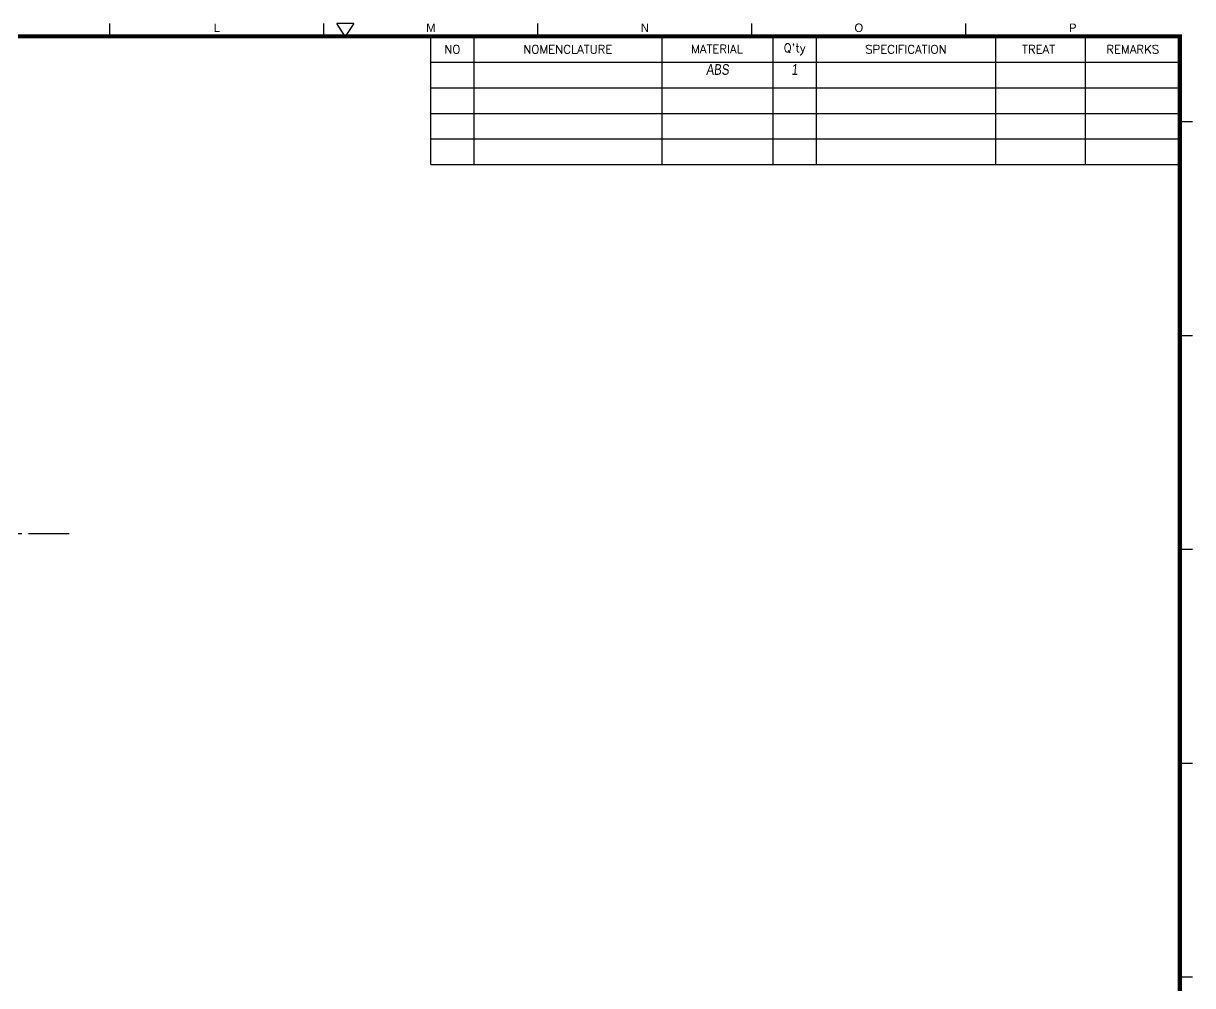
# Model space of a CAD drawing. Extents: x -329 to 5579, y -1951 to 3105.
# Drawn here: x 3192.8 to 3466, y -1619.3 to -1394.4 of the extents above; entities that cross this region are included whole.
import ezdxf
from ezdxf.enums import TextEntityAlignment as Align

# ---------------------------------------------------------------- set-up
doc = ezdxf.new("R2010")
doc.units = 0
doc.linetypes.add('CENTER', pattern=[17.8, 10.75, -2.35, 2.35, -2.35])
doc.linetypes.add('CENTER2', pattern=[28.575, 19.05, -3.175, 3.175, -3.175])
doc.layers.get('0').update_dxf_attribs({"linetype": 'CONTINUOUS'})
doc.layers.add('3', color=112, linetype='CENTER')
doc.styles.add('A', font='GOTHIC.TTF')
doc.styles.add('SIM', font='simplex')
doc.styles.get("Standard").update_dxf_attribs({"font": 'gulim.ttc', "width": 0.8, "height": 2})

msp = doc.modelspace()

# ---------------------------------------------------------------- linework, layer by layer
for p, q in [((3212.98, -1397.39), (3212.98, -1394.39)), ((3262.98, -1397.39), (3262.98, -1394.39)), ((3267.98, -1397.39), (3265.98, -1394.39)), ((3269.98, -1394.39), (3265.98, -1394.39)), ((3269.98, -1394.39), (3267.98, -1397.39)), ((3312.98, -1397.39), (3312.98, -1394.39)), ((3362.98, -1397.39), (3362.98, -1394.39)), ((3412.98, -1397.39), (3412.98, -1394.39)), ((3287.98, -1427.39), (3287.98, -1397.39)), ((3297.98, -1397.39), (3297.98, -1427.39)), ((3341.98, -1397.39), (3341.98, -1427.39)), ((3367.98, -1427.39), (3367.98, -1397.39)), ((3377.98, -1397.39), (3377.98, -1427.39)), ((3419.98, -1427.39), (3419.98, -1397.39)), ((3440.98, -1427.39), (3440.98, -1397.39)), ((3287.98, -1403.39), (3462.98, -1403.39)), ((3287.98, -1409.39), (3462.98, -1409.39)), ((3287.98, -1415.39), (3462.98, -1415.39)), ((3465.98, -1417.39), (3462.98, -1417.39)), ((3287.98, -1421.39), (3462.98, -1421.39)), ((3287.98, -1427.39), (3462.98, -1427.39)), ((3465.98, -1467.39), (3462.98, -1467.39)), ((3465.98, -1517.39), (3462.98, -1517.39)), ((3465.98, -1567.39), (3462.98, -1567.39)), ((3465.98, -1617.39), (3462.98, -1617.39))]:
    msp.add_line(p, q)
at = {"const_width": 1}
msp.add_lwpolyline([(3462.98, -1397.39), (2662.98, -1397.39), (2662.98, -1947.39), (3462.98, -1947.39)], close=True, dxfattribs=at)
at = {"layer": '3', "linetype": 'CENTER2', "ltscale": 0.5}
msp.add_line((3203.48, -1513.72), (2871.68, -1513.72), dxfattribs=at)

# ---------------------------------------------------------------- texts
for s, p in [('L', (3237.98, -1395.39)), ('M', (3287.98, -1395.39)), ('N', (3337.98, -1395.39)), ('O', (3387.98, -1395.39)), ('P', (3437.98, -1395.39))]:
    msp.add_text(s, height=2).set_placement(p, align=Align.MIDDLE)
at = {"style": 'SIM'}
for s, p in [('NO', (3292.98, -1400.42)), ('NOMENCLATURE', (3319.98, -1400.42)), ("Q'ty", (3372.98, -1400.42)), ('SPECIFICATION', (3398.98, -1400.42)), ('TREAT', (3429.98, -1400.42)), ('REMARKS', (3451.98, -1400.42))]:
    msp.add_text(s, height=2, dxfattribs=at).set_placement(p, align=Align.MIDDLE)
msp.add_text('MATERIAL', height=2, dxfattribs=at).set_placement((3354.83, -1401.35), align=Align.CENTER)
at = {"style": 'A', "oblique": 5, "width": 0.8}
for s, p in [('ABS', (3354.98, -1406.39)), ('1', (3372.98, -1406.39))]:
    msp.add_text(s, height=2.5, dxfattribs=at).set_placement(p, align=Align.CENTER)

doc.saveas('drawing.dxf')
